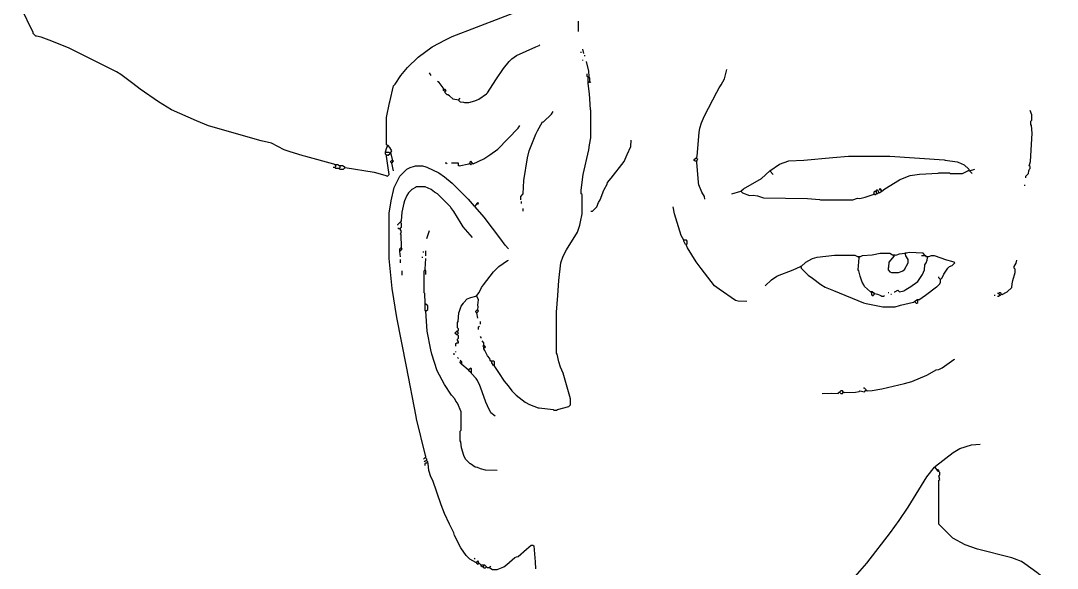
# Model space of a CAD drawing. Header units: millimetres. Extents: x 0.1 to 28.4, y 0.9 to 36.7.
# Drawn here: x 0.51 to 15.52, y 16.3 to 24.24 of the extents above; entities that cross this region are included whole.
import ezdxf

# ---------------------------------------------------------------- set-up
doc = ezdxf.new("R2010")
doc.units = ezdxf.units.MM

msp = doc.modelspace()

# ---------------------------------------------------------------- linework, layer by layer
for points in [[(5.8166, 22.4282), (5.8039, 22.4409), (5.8039, 22.8346), (5.846885, 23.049523), (5.849551, 23.064058), (5.9055, 23.2918), (5.927969, 23.319154), (6.010253, 23.441397), (6.1087, 23.5585), (6.2611, 23.7109), (6.466254, 23.860369), (6.65607, 23.96236), (6.75513, 24.00681), (8.16483, 24.55291)], [(5.0546, 22.1488), (5.040779, 22.157018), (4.634379, 22.271318), (4.598521, 22.280282), (4.39547, 22.34311), (4.31927, 22.36851), (4.139223, 22.461415), (3.988777, 22.496585), (3.226921, 22.712082), (3.04927, 22.78634), (2.69113, 22.94636), (2.499946, 23.060269), (2.237486, 23.244048), (2.131122, 23.326802), (1.95707, 23.45944), (1.894254, 23.497931), (1.41097, 23.73884), (1.20777, 23.84044), (1.00203, 23.92299), (0.91567, 23.95474), (0.799123, 23.998115), (0.73533, 24.01316), (0.7239, 24.0157), (0.6858, 24.0538), (0.68326, 24.06523), (0.50546, 24.43353)], [(8.5852, 24.0792), (8.5852, 24.2316)], [(6.8453, 23.0886), (6.8707, 23.0632), (6.920523, 23.058315), (6.9342, 23.0505), (6.9977, 23.0505), (7.08533, 23.07844), (7.13867, 23.09876), (7.2517, 23.1775), (7.2644, 23.1902), (7.388469, 23.382654), (7.496147, 23.543046), (7.5819, 23.6474), (7.62, 23.6855), (7.685978, 23.733202), (7.96417, 23.85949), (8.01243, 23.87854), (8.0264, 23.8887)], [(8.6233, 23.7744), (8.6233, 23.7871)], [(8.6614, 23.7617), (8.6487, 23.8252)], [(8.6741, 23.7236), (8.6741, 23.7363)], [(8.6487, 23.6601), (8.6487, 23.6728)], [(8.7376, 23.4315), (8.732266, 23.506938), (8.6995, 23.6474)], [(6.4516, 23.4442), (6.4262, 23.4823)], [(8.7249, 23.4188), (8.7122, 23.4315), (8.7122, 23.4696)], [(8.7376, 23.4188), (8.7376, 23.4315)], [(10.2997, 22.2631), (10.30224, 22.27453), (10.332651, 22.619558), (10.342949, 22.681342), (10.36701, 22.75713), (10.41019, 22.86127), (10.58926, 23.20417), (10.620248, 23.264114), (10.652252, 23.306786), (10.701215, 23.394377), (10.7315, 23.5331)], [(6.6294, 23.2537), (6.626302, 23.263922), (6.5659, 23.3426), (6.5405, 23.3553)], [(7.366, 19.2278), (7.426452, 19.136614), (7.508823, 19.014502), (7.566077, 18.945798), (7.62, 18.8722), (7.6835, 18.8087), (7.812454, 18.710031), (7.87527, 18.67281), (7.999879, 18.626418), (8.01422, 18.623925), (8.216042, 18.600351), (8.2296, 18.5928), (8.2677, 18.5928), (8.281521, 18.601018), (8.4455, 18.6436), (8.4709, 18.669), (8.4709, 18.7579), (8.36041, 19.12747), (8.32358, 19.21764), (8.297582, 19.292421), (8.275251, 19.404742), (8.2677, 19.4183), (8.2677, 20.0152), (8.287121, 20.256832), (8.299079, 20.472068), (8.32739, 20.72767), (8.36041, 20.82673), (8.410331, 20.914946), (8.56996, 21.17217), (8.605715, 21.273477), (8.615485, 21.322323), (8.636, 21.4376), (8.636, 21.717), (8.6233, 21.7297), (8.6233, 21.7805), (8.653585, 22.008123), (8.732266, 22.365462), (8.742934, 22.440138), (8.763, 22.5425), (8.763, 22.9362), (8.756299, 22.949216), (8.744301, 23.177184), (8.7249, 23.3299)], [(8.7376, 23.4188), (8.7249, 23.4188)], [(8.7249, 23.4061), (8.7249, 23.4188)], [(8.7249, 23.3553), (8.7249, 23.4061)], [(8.7249, 23.3426), (8.7249, 23.3553)], [(8.7376, 23.3426), (8.7249, 23.3426)], [(8.7249, 23.3299), (8.7249, 23.3426)], [(8.7503, 23.3553), (8.7503, 23.4061), (8.7376, 23.4188)], [(8.7376, 23.3426), (8.7503, 23.3553)], [(8.763, 23.3426), (8.7503, 23.3553)], [(6.6294, 23.241), (6.6294, 23.2537)], [(6.6421, 23.241), (6.6294, 23.241)], [(6.6294, 23.2283), (6.6294, 23.241)], [(6.6421, 23.2156), (6.6294, 23.2283)], [(6.6548, 23.2156), (6.6675, 23.2283), (6.6548, 23.241), (6.6421, 23.241)], [(6.6548, 23.2156), (6.6421, 23.2156)], [(6.6548, 23.2029), (6.6548, 23.2156)], [(6.8453, 23.0886), (6.7691, 23.1013), (6.715822, 23.149002), (6.69163, 23.16226), (6.6802, 23.1648), (6.6548, 23.1902), (6.6548, 23.2029)], [(6.8453, 23.0886), (6.8707, 23.114)], [(7.747, 21.6408), (7.747, 21.6916), (7.7851, 21.7297), (7.79103, 21.919829), (7.843715, 22.251377), (7.87019, 22.35327), (7.96544, 22.59203), (7.99084, 22.64283), (8.0645, 22.7711), (8.0772, 22.7711), (8.1915, 22.8854), (8.2169, 22.9235)], [(15.0622, 21.9583), (15.0622, 21.9837), (15.1003, 22.0218), (15.10919, 22.06117), (15.11681, 22.08403), (15.1257, 22.098), (15.1257, 22.1234), (15.113, 22.1361), (15.121218, 22.162621), (15.130182, 22.198479), (15.15745, 22.606), (15.145951, 22.719442), (15.1384, 22.733), (15.1384, 22.7838), (15.1511, 22.7965), (15.1511, 22.8727), (15.1257, 22.9362)], [(7.0612, 22.1615), (7.21487, 22.23516), (7.300214, 22.291548), (7.4168, 22.3774), (7.71144, 22.68093), (7.7343, 22.7203)], [(5.7912, 22.3393), (5.80771, 22.40153), (5.8166, 22.4155)], [(5.8293, 22.4282), (5.8166, 22.4282)], [(5.8166, 22.4155), (5.8166, 22.4282)], [(5.8674, 22.3266), (5.8801, 22.352), (5.84962, 22.40026), (5.8293, 22.4282)], [(8.763, 21.4757), (8.7884, 21.4757), (8.8519, 21.5392), (8.87476, 21.60397), (8.899769, 21.642754), (8.95096, 21.78177), (8.95604, 21.79193), (9.00049, 21.87067), (9.0043, 21.8948), (9.058031, 21.956346), (9.24814, 22.19833), (9.28751, 22.29993), (9.341729, 22.416184), (9.3472, 22.5044)], [(5.207, 22.1107), (5.624979, 22.042718), (5.77977, 21.99894), (5.8166, 21.9837), (5.842, 22.0091), (5.821749, 22.136958), (5.8039, 22.2758)], [(5.7912, 22.3266), (5.7912, 22.3393)], [(5.8039, 22.3266), (5.7912, 22.3266)], [(5.7912, 22.3139), (5.7912, 22.3266)], [(5.8039, 22.2885), (5.7912, 22.3012), (5.7912, 22.3139)], [(5.8547, 22.3139), (5.842, 22.3266), (5.8039, 22.3266)], [(5.8166, 22.2885), (5.8039, 22.2885)], [(5.8039, 22.2758), (5.8039, 22.2885)], [(5.8166, 22.2885), (5.8293, 22.2885), (5.8547, 22.3139)], [(5.8547, 22.3139), (5.8674, 22.3266)], [(5.8928, 22.225), (5.8674, 22.3266)], [(5.8928, 22.2123), (5.8928, 22.225)], [(10.287, 22.1996), (10.2743, 22.1996), (10.2616, 22.2123), (10.2616, 22.225), (10.287, 22.2504)], [(10.2997, 22.2504), (10.287, 22.2504)], [(10.2997, 22.2504), (10.2997, 22.2631)], [(10.2997, 22.2377), (10.2997, 22.2504)], [(10.2997, 22.2123), (10.3124, 22.225), (10.2997, 22.2377)], [(11.3538, 22.0599), (11.49477, 22.15896), (11.633532, 22.206321), (11.848768, 22.218279), (12.267718, 22.256181), (12.4968, 22.2758), (13.0937, 22.2758), (13.880618, 22.219219), (13.89442, 22.217876), (14.070742, 22.194451), (14.08557, 22.18944), (14.1732, 22.1488), (14.2367, 22.0853), (14.2367, 22.0726)], [(5.0546, 22.1107), (5.0292, 22.1107)], [(5.0673, 22.1488), (5.0546, 22.1488)], [(5.0546, 22.1107), (5.0673, 22.1234), (5.0673, 22.1361)], [(5.1181, 22.098), (5.0673, 22.098), (5.0546, 22.1107)], [(5.08, 22.1488), (5.0673, 22.1488)], [(5.0673, 22.1361), (5.0673, 22.1488)], [(5.1181, 22.1361), (5.1054, 22.1488), (5.08, 22.1488)], [(5.1308, 22.1361), (5.1181, 22.1361)], [(5.1181, 22.098), (5.1308, 22.1107), (5.1308, 22.1234)], [(5.1181, 22.098), (5.1308, 22.0853), (5.1816, 22.0853), (5.207, 22.1107)], [(5.1435, 22.1361), (5.1308, 22.1361)], [(5.1308, 22.1234), (5.1308, 22.1361)], [(5.207, 22.1107), (5.16763, 22.13229), (5.1435, 22.1361)], [(6.3754, 17.9197), (6.36651, 17.93367), (6.240182, 18.466921), (6.231218, 18.502779), (6.090851, 19.226942), (5.951415, 19.938023), (5.887329, 20.357416), (5.861742, 20.598834), (5.842, 20.7899), (5.842, 21.4503), (5.872549, 21.627242), (5.91439, 21.81987), (5.9944, 21.9837), (6.096, 22.0853), (6.14807, 22.10816), (6.209179, 22.127882), (6.223, 22.1361), (6.3246, 22.1361), (6.374279, 22.118918), (6.38937, 22.11324), (6.563614, 22.031452), (6.644054, 21.973931), (6.7564, 21.8821), (6.985, 21.6535), (7.0739, 21.5519)], [(5.8801, 22.1742), (5.8674, 22.1869), (5.8674, 22.1996), (5.8801, 22.2123)], [(5.8928, 22.2123), (5.8801, 22.2123)], [(5.8801, 22.1742), (5.9055, 22.1996), (5.8928, 22.2123)], [(5.9055, 22.0599), (5.8801, 22.1742)], [(6.6802, 22.1615), (6.6675, 22.1742), (6.6548, 22.1742)], [(6.8326, 22.1742), (6.7437, 22.1742)], [(6.8453, 22.1615), (6.8453, 22.1742), (6.8326, 22.1742)], [(6.8453, 22.1488), (6.8453, 22.1615)], [(6.858, 22.1361), (6.8453, 22.1361), (6.8453, 22.1488)], [(6.858, 22.1361), (6.9977, 22.1615)], [(7.0104, 22.1615), (6.9977, 22.1615)], [(7.0485, 22.1742), (7.0231, 22.1996), (7.0104, 22.1869), (7.0104, 22.1742)], [(7.0104, 22.1615), (7.0104, 22.1742)], [(7.0104, 22.1615), (7.0231, 22.1488), (7.0358, 22.1615)], [(7.0485, 22.1615), (7.0358, 22.1615)], [(7.0485, 22.1615), (7.0485, 22.1742)], [(7.0612, 22.1615), (7.0485, 22.1615)], [(10.2997, 22.1996), (10.287, 22.1996)], [(10.2997, 22.1996), (10.2997, 22.2123)], [(10.2997, 22.1869), (10.2997, 22.1996)], [(10.414, 21.6535), (10.409518, 21.690479), (10.37336, 21.75383), (10.329582, 21.857821), (10.320618, 21.893679), (10.2997, 22.1869)], [(14.2367, 22.0599), (14.2367, 22.0726)], [(14.2494, 22.0599), (14.3256, 22.0853)], [(10.9347, 21.7678), (10.975086, 21.802852), (11.236658, 21.948757), (11.3538, 22.0599)], [(11.4046, 22.0091), (11.3538, 22.0599)], [(12.9794, 21.7678), (13.019786, 21.802852), (13.23467, 21.93036), (13.24483, 21.93544), (13.34897, 21.97989), (13.386921, 21.991918), (13.525775, 22.015751), (13.791925, 22.027849), (13.8049, 22.0345), (13.9573, 22.0345), (13.97, 22.0218), (14.1478, 22.0218), (14.19733, 22.04974), (14.224, 22.0599)], [(14.2367, 22.0599), (14.224, 22.0599)], [(14.2494, 22.0599), (14.2367, 22.0599)], [(14.2875, 22.0218), (14.2494, 22.0599)], [(7.0485, 21.0947), (6.911953, 21.249903), (6.89864, 21.27377), (6.88594, 21.29917), (6.778702, 21.473222), (6.734098, 21.528978), (6.731, 21.5392), (6.5405, 21.7297), (6.500446, 21.752169), (6.449314, 21.790152), (6.3627, 21.8313), (6.2357, 21.8313), (6.22173, 21.82114), (6.1722, 21.7932), (6.1214, 21.7424), (6.098931, 21.702346), (6.062382, 21.626979), (6.053418, 21.591121), (6.025525, 21.46248), (6.014075, 21.33652), (6.0071, 21.3233)], [(12.9286, 21.7551), (12.9286, 21.7678), (12.9159, 21.7805), (12.9032, 21.7805), (12.8905, 21.7678)], [(12.954, 21.7805), (12.9413, 21.7932), (12.954, 21.8059), (12.9667, 21.7932)], [(12.9667, 21.7805), (12.954, 21.7805)], [(12.9667, 21.7805), (12.9667, 21.7932)], [(12.9794, 21.7678), (12.9667, 21.7805)], [(15.0495, 21.844), (15.0495, 21.8567)], [(10.8077, 21.7297), (10.9347, 21.7678)], [(10.9347, 21.7678), (10.962054, 21.745331), (11.0617, 21.7043), (11.113358, 21.709449), (11.175142, 21.699151), (11.265022, 21.672423), (11.899778, 21.659977), (12.077281, 21.647634), (12.0904, 21.6408), (12.5603, 21.6408), (12.6238, 21.6662), (12.6619, 21.65985), (12.73683, 21.68144), (12.8524, 21.717)], [(12.8651, 21.717), (12.8524, 21.717)], [(12.8651, 21.7297), (12.8651, 21.7551), (12.8778, 21.7678), (12.8905, 21.7678)], [(12.8651, 21.717), (12.8651, 21.7297)], [(12.8778, 21.717), (12.8651, 21.717)], [(12.8778, 21.717), (12.8905, 21.717), (12.9032, 21.7297)], [(12.9032, 21.7424), (12.9032, 21.7551), (12.8905, 21.7678)], [(12.9032, 21.7297), (12.9032, 21.7424)], [(12.9159, 21.7297), (12.9032, 21.7297)], [(12.9159, 21.7297), (12.9286, 21.7424)], [(12.9286, 21.7424), (12.9286, 21.7551)], [(12.9413, 21.7424), (12.9286, 21.7424)], [(12.9413, 21.7424), (12.9794, 21.7678)], [(7.0866, 21.5519), (7.0739, 21.5519)], [(7.0866, 21.5519), (7.112, 21.5773)], [(7.0866, 21.5392), (7.0866, 21.5519)], [(7.5692, 20.9296), (7.521498, 20.982878), (7.45744, 21.07057), (7.216648, 21.389086), (7.0866, 21.5392)], [(7.1247, 21.5773), (7.1374, 21.59), (7.1247, 21.6027), (7.112, 21.59)], [(7.112, 21.5773), (7.112, 21.59)], [(7.1247, 21.5773), (7.112, 21.5773)], [(7.7597, 21.59), (7.7597, 21.6154)], [(7.7851, 21.4757), (7.7851, 21.5138)], [(10.1092, 21.0566), (10.074031, 21.122054), (9.977315, 21.436623), (9.9568, 21.5392)], [(6.0071, 21.3106), (6.0071, 21.3233)], [(5.969, 21.2725), (5.969, 21.2852), (5.9944, 21.3106)], [(5.9944, 21.2217), (5.9817, 21.2217), (5.969, 21.2344)], [(6.0071, 21.3106), (5.9944, 21.3106)], [(6.0071, 21.2217), (5.9944, 21.2217)], [(6.0071, 21.2344), (6.0198, 21.2471), (6.0198, 21.2979), (6.0071, 21.3106)], [(6.0071, 21.2217), (6.0071, 21.2344)], [(6.0071, 21.209), (6.0071, 21.2217)], [(6.0198, 20.955), (6.0139, 21.132407), (6.0071, 21.1455), (6.0198, 21.1836), (6.0071, 21.209)], [(6.3881, 21.082), (6.4262, 21.1963)], [(10.1219, 21.0566), (10.1092, 21.0566)], [(10.1092, 21.0439), (10.1092, 21.0566)], [(10.1346, 20.9931), (10.1092, 21.0439)], [(10.1473, 20.9931), (10.16, 21.0058), (10.16, 21.0439), (10.1473, 21.0566), (10.1219, 21.0566)], [(5.9944, 20.9169), (5.9944, 20.9296), (6.0071, 20.9423)], [(5.9944, 20.9042), (5.9944, 20.9169)], [(6.0071, 20.9042), (5.9944, 20.9042)], [(5.9944, 20.8915), (5.9944, 20.9042)], [(6.0071, 20.8153), (5.9944, 20.8915)], [(6.0198, 20.9423), (6.0071, 20.9423)], [(6.0071, 20.9042), (6.0325, 20.9296), (6.0198, 20.9423)], [(6.0198, 20.9423), (6.0198, 20.955)], [(6.3373, 20.8788), (6.3373, 20.8915)], [(6.3754, 20.828), (6.3754, 20.9042)], [(10.1473, 20.9931), (10.1346, 20.9931)], [(10.1473, 20.9804), (10.1473, 20.9931)], [(11.0236, 20.1676), (10.89712, 20.173325), (10.85977, 20.18411), (10.619678, 20.348498), (10.5537, 20.3962), (10.360152, 20.647914), (10.290048, 20.741386), (10.16381, 20.94357), (10.1473, 20.9804)], [(13.6017, 20.8407), (13.5763, 20.8661), (13.3731, 20.8788), (13.335, 20.8661)], [(6.0071, 20.7264), (6.0071, 20.7772)], [(6.3246, 20.8026), (6.3246, 20.8153)], [(6.3627, 20.6248), (6.36524, 20.63623), (6.3754, 20.7899)], [(7.112, 20.2565), (7.147052, 20.296886), (7.178548, 20.368514), (7.210552, 20.411186), (7.3533, 20.5994), (7.4295, 20.6756), (7.55777, 20.76196), (7.5692, 20.7645)], [(11.811, 20.6756), (11.877102, 20.735977), (11.96467, 20.78736), (11.97483, 20.79244), (12.040458, 20.810151), (12.2936, 20.8407), (12.5857, 20.8407), (12.62507, 20.81784), (12.6365, 20.8153)], [(12.6492, 20.8153), (12.6365, 20.8153)], [(12.8143, 20.3073), (12.7254, 20.3835), (12.71524, 20.41017), (12.69238, 20.44954), (12.666785, 20.536877), (12.64666, 20.61083), (12.6365, 20.6248), (12.6492, 20.8026)], [(12.6619, 20.8153), (12.6492, 20.8153)], [(12.6492, 20.8026), (12.6492, 20.8153)], [(12.6619, 20.8153), (12.700482, 20.834919), (12.839218, 20.846481), (12.954, 20.8661), (13.0937, 20.8661), (13.13307, 20.84324), (13.1445, 20.8407)], [(13.1572, 20.828), (13.081, 20.7391), (13.075666, 20.663662), (13.0683, 20.6502), (13.0683, 20.6248), (13.0937, 20.5994), (13.1191, 20.5867), (13.2207, 20.5867), (13.27277, 20.60956), (13.2842, 20.6121), (13.3096, 20.6375), (13.332069, 20.677554), (13.33754, 20.68703), (13.3604, 20.7264), (13.3604, 20.7772), (13.32738, 20.83054), (13.3223, 20.8534)], [(13.1572, 20.8407), (13.1445, 20.8407)], [(13.1699, 20.8407), (13.1572, 20.8407)], [(13.1572, 20.828), (13.1572, 20.8407)], [(13.1572, 20.3073), (13.16863, 20.30984), (13.208, 20.3327), (13.2334, 20.3073), (13.2969, 20.32), (13.324254, 20.342469), (13.37437, 20.36826), (13.383846, 20.373731), (13.5001, 20.4597), (13.56614, 20.56003), (13.596366, 20.625562), (13.6017, 20.701), (13.62202, 20.72894), (13.635318, 20.765621), (13.6398, 20.8026)], [(13.1699, 20.8407), (13.19403, 20.84451), (13.234162, 20.860766), (13.3096, 20.8661)], [(13.3223, 20.8661), (13.3096, 20.8661)], [(13.335, 20.8661), (13.3223, 20.8661)], [(13.3223, 20.8534), (13.3223, 20.8661)], [(13.589, 20.828), (13.5509, 20.828)], [(13.6017, 20.828), (13.589, 20.828)], [(13.6017, 20.828), (13.6017, 20.8407)], [(13.6144, 20.828), (13.6017, 20.828)], [(13.6271, 20.8153), (13.6144, 20.828)], [(13.6398, 20.8153), (13.6271, 20.8153)], [(13.6525, 20.8153), (13.6398, 20.8153)], [(13.6398, 20.8026), (13.6398, 20.8153)], [(13.8303, 20.4851), (13.852769, 20.512454), (13.87856, 20.56257), (13.9319, 20.6502), (13.9573, 20.6756), (13.9954, 20.6883), (14.0335, 20.7264), (14.0208, 20.7391), (13.994279, 20.747318), (13.92047, 20.76831), (13.7414, 20.828), (13.6906, 20.828), (13.6525, 20.8153)], [(14.7193, 20.2692), (14.784754, 20.304369), (14.7955, 20.3073), (14.859, 20.3708), (14.866815, 20.422577), (14.876585, 20.471423), (14.9098, 20.5867), (14.9098, 20.6375), (14.8971, 20.6502), (14.8971, 20.6756), (14.92504, 20.72513), (14.9352, 20.7645)], [(6.0325, 20.5486), (6.0325, 20.6121)], [(6.3627, 20.1422), (6.356919, 20.281418), (6.35, 20.2946), (6.35, 20.6121), (6.3627, 20.6248)], [(6.3754, 20.5613), (6.3754, 20.6121), (6.3627, 20.6248)], [(11.2903, 20.3962), (11.381954, 20.481953), (11.45667, 20.53336), (11.466146, 20.538831), (11.69543, 20.62734), (11.7983, 20.6756)], [(11.811, 20.6756), (11.7983, 20.6756)], [(11.811, 20.6629), (11.811, 20.6756)], [(11.811, 20.6629), (11.811, 20.6502), (11.9126, 20.5486), (11.973498, 20.507377), (12.092686, 20.411948), (12.15517, 20.37334), (12.27963, 20.32889), (12.713821, 20.146682), (12.749679, 20.137718), (12.9921, 20.0914), (13.1699, 20.0914), (13.232423, 20.108985), (13.247221, 20.112318), (13.43533, 20.15871), (13.4493, 20.1676)], [(13.5128, 20.193), (13.612114, 20.259548), (13.768754, 20.380569), (13.7795, 20.3835), (13.8176, 20.4216), (13.825818, 20.448121), (13.8303, 20.4851)], [(13.8303, 20.4851), (13.8049, 20.5105), (13.8049, 20.5232)], [(12.827, 20.3073), (12.8143, 20.3073)], [(12.8397, 20.3073), (12.827, 20.3073)], [(12.827, 20.2946), (12.827, 20.3073)], [(12.827, 20.2946), (12.827, 20.2692), (12.8397, 20.2565), (12.8524, 20.2565), (12.8651, 20.2692)], [(12.8651, 20.2819), (12.8397, 20.3073)], [(12.8778, 20.2819), (12.8651, 20.2819)], [(12.8651, 20.2692), (12.8651, 20.2819)], [(12.8778, 20.2819), (12.91717, 20.27301), (12.96543, 20.25396), (12.9794, 20.2438), (13.0048, 20.2438), (13.0175, 20.2565)], [(13.081, 20.2946), (13.0683, 20.2946)], [(13.1191, 20.2692), (13.1064, 20.2692)], [(14.6685, 20.2819), (14.6558, 20.2819)], [(14.7066, 20.2819), (14.6939, 20.2946), (14.6812, 20.2946), (14.6685, 20.2819)], [(14.6812, 20.2692), (14.6685, 20.2819)], [(14.6812, 20.2565), (14.6812, 20.2692)], [(14.6939, 20.2565), (14.7066, 20.2692)], [(14.7066, 20.2692), (14.7066, 20.2819)], [(14.7193, 20.2692), (14.7066, 20.2692)], [(6.3627, 20.1295), (6.3627, 20.1422)], [(6.3754, 20.1295), (6.3627, 20.1295)], [(6.3627, 20.1168), (6.3627, 20.1295)], [(6.3754, 20.0279), (6.4008, 20.0533), (6.4008, 20.1041), (6.3754, 20.1295)], [(6.8326, 19.7358), (6.8453, 19.7485), (6.8453, 19.7739), (6.8326, 19.7866), (6.8326, 19.8628), (6.839575, 19.87602), (6.851025, 20.00198), (6.86054, 20.02663), (6.866218, 20.041721), (6.886448, 20.101814), (6.918452, 20.144486), (6.9215, 20.1549), (6.9723, 20.2057), (7.02437, 20.22729), (7.0993, 20.2438)], [(7.112, 20.2438), (7.0993, 20.2438)], [(7.112, 20.2438), (7.112, 20.2565)], [(7.1247, 20.0533), (7.129182, 20.090279), (7.1247, 20.1168), (7.1374, 20.193), (7.112, 20.2438)], [(13.4493, 20.1676), (13.4874, 20.193)], [(13.4493, 20.1676), (13.4747, 20.1422), (13.4874, 20.1422), (13.5001, 20.1549), (13.5001, 20.1803)], [(13.5001, 20.193), (13.4874, 20.193)], [(13.5128, 20.193), (13.5001, 20.193)], [(13.5001, 20.1803), (13.5001, 20.193)], [(14.6177, 20.2565), (14.605, 20.2565)], [(14.6558, 20.2438), (14.6685, 20.2438), (14.6812, 20.2565)], [(14.6939, 20.2565), (14.6812, 20.2565)], [(6.3754, 20.0279), (6.3627, 20.0406), (6.3627, 20.1168)], [(7.4041, 17.7165), (7.238023, 17.724315), (7.16407, 17.74444), (7.123579, 17.762818), (7.0866, 17.7673), (7.021146, 17.815169), (7.0104, 17.8181), (6.9469, 17.8816), (6.92404, 17.93367), (6.888871, 18.047384), (6.877929, 18.134916), (6.8707, 18.1483), (6.8707, 18.288), (6.8834, 18.3007), (6.8834, 18.5674), (6.829669, 18.692446), (6.810131, 18.721754), (6.791402, 18.755422), (6.746798, 18.811178), (6.645031, 18.963054), (6.53796, 19.16303), (6.459818, 19.404479), (6.446715, 19.468123), (6.393881, 19.736282), (6.3754, 20.0279)], [(7.112, 20.0025), (7.0993, 20.0152), (7.0993, 20.0279), (7.112, 20.0406)], [(7.1247, 20.0406), (7.112, 20.0406)], [(7.112, 20.0025), (7.1374, 20.0279), (7.1247, 20.0406)], [(7.1247, 19.9263), (7.112, 20.0025)], [(7.1247, 20.0406), (7.1247, 20.0533)], [(7.1628, 19.8374), (7.1628, 19.8755)], [(6.8199, 19.685), (6.7945, 19.7104), (6.8199, 19.7358)], [(6.8326, 19.7358), (6.8199, 19.7358)], [(6.8326, 19.685), (6.8199, 19.685)], [(6.8326, 19.7231), (6.8326, 19.7358)], [(6.8326, 19.6977), (6.8453, 19.7104), (6.8326, 19.7231)], [(6.8326, 19.685), (6.8326, 19.6977)], [(6.8453, 19.5834), (6.8326, 19.6088), (6.8326, 19.6215), (6.8453, 19.6342), (6.8453, 19.6723), (6.8326, 19.685)], [(7.1374, 19.7612), (7.1374, 19.7993), (7.1501, 19.812)], [(6.8072, 19.5199), (6.8072, 19.558), (6.8199, 19.5707), (6.8326, 19.5707)], [(6.8326, 19.5707), (6.8453, 19.5707), (6.8453, 19.5834)], [(7.1755, 19.6342), (7.1755, 19.6469), (7.1628, 19.6596)], [(7.2136, 19.5326), (7.2136, 19.5707), (7.1882, 19.5961)], [(7.2136, 19.5072), (7.2009, 19.5199), (7.2136, 19.5326)], [(7.2263, 19.5199), (7.2136, 19.5326)], [(7.2136, 19.5072), (7.2263, 19.5199)], [(7.2263, 19.4945), (7.239, 19.5072), (7.2263, 19.5199)], [(6.7818, 19.3929), (6.7818, 19.4183)], [(6.8072, 19.431), (6.8072, 19.4437)], [(7.2136, 19.4945), (7.2136, 19.5072)], [(7.2263, 19.4945), (7.2136, 19.4945)], [(7.2136, 19.4818), (7.2136, 19.4945)], [(7.3152, 19.304), (7.30631, 19.31797), (7.3025, 19.3421), (7.267448, 19.382486), (7.229231, 19.458354), (7.2136, 19.4818)], [(6.8453, 19.3421), (6.8326, 19.3548)], [(6.8834, 19.304), (6.8707, 19.3167)], [(6.8834, 19.2659), (6.8707, 19.2786), (6.8707, 19.2913), (6.8834, 19.304)], [(6.8961, 19.2786), (6.8961, 19.2913), (6.8834, 19.304)], [(6.8961, 19.2659), (6.8834, 19.2659)], [(6.8961, 19.2659), (6.8961, 19.2786)], [(6.8961, 19.2532), (6.8961, 19.2659)], [(6.985, 19.177), (6.8961, 19.2532)], [(7.3279, 19.304), (7.3152, 19.304)], [(7.3406, 19.304), (7.3279, 19.304)], [(7.3279, 19.2913), (7.3279, 19.304)], [(7.3533, 19.2405), (7.33044, 19.27987), (7.3279, 19.2913)], [(7.366, 19.2532), (7.366, 19.2913), (7.3533, 19.304), (7.3406, 19.304)], [(7.366, 19.2405), (7.3533, 19.2405)], [(7.366, 19.2405), (7.366, 19.2532)], [(7.366, 19.2278), (7.366, 19.2405)], [(12.7635, 18.8722), (12.838938, 18.877534), (12.978638, 18.902934), (13.308623, 18.978685), (13.41247, 19.00809), (13.62837, 19.09826), (13.637846, 19.103731), (13.7668, 19.177), (13.803779, 19.181482), (13.853746, 19.205331), (14.02207, 19.32686), (14.0335, 19.3294)], [(6.9977, 19.177), (6.985, 19.177)], [(7.0358, 19.1516), (7.0358, 19.1897), (7.0231, 19.2024), (6.9977, 19.177)], [(6.9977, 19.1643), (6.9977, 19.177)], [(7.0231, 19.1389), (6.9977, 19.1643)], [(7.0358, 19.1389), (7.0231, 19.1389)], [(7.0358, 19.1389), (7.0358, 19.1516)], [(7.0358, 19.1262), (7.0358, 19.1389)], [(7.3787, 18.5039), (7.3152, 18.5547), (7.26821, 18.65757), (7.241931, 18.709054), (7.16534, 18.92427), (7.15391, 18.94967), (7.121769, 19.022646), (7.102231, 19.051954), (7.0358, 19.1262)], [(12.1158, 18.8341), (12.255018, 18.839881), (12.3444, 18.8341), (12.3571, 18.8468)], [(12.3698, 18.8468), (12.3571, 18.8468)], [(12.4206, 18.8595), (12.4079, 18.8722), (12.3825, 18.8722), (12.3698, 18.8595)], [(12.3698, 18.8468), (12.3698, 18.8595)], [(12.3698, 18.8468), (12.3825, 18.8341), (12.4079, 18.8341), (12.4206, 18.8468)], [(12.4206, 18.8468), (12.4206, 18.8595)], [(12.4333, 18.8468), (12.4206, 18.8468)], [(12.4333, 18.8468), (12.597981, 18.852666), (12.648079, 18.863982), (12.6619, 18.8722), (12.7254, 18.8595), (12.7381, 18.8722)], [(12.7508, 18.8849), (12.7254, 18.9103), (12.7127, 18.9103)], [(12.7508, 18.8722), (12.7381, 18.8722)], [(12.7508, 18.8722), (12.7508, 18.8849)], [(12.7635, 18.8722), (12.7508, 18.8722)], [(13.7541, 17.78), (14.010054, 17.980269), (14.10843, 18.03654), (14.27532, 18.091775), (14.4018, 18.0975)], [(6.3373, 17.8816), (6.3627, 17.907)], [(6.3754, 17.907), (6.3627, 17.907)], [(6.3754, 17.907), (6.3754, 17.9197)], [(6.3754, 17.8943), (6.3754, 17.907)], [(6.3881, 17.8689), (6.3881, 17.8816), (6.3754, 17.8943)], [(6.3881, 17.8562), (6.3881, 17.8689)], [(6.35, 17.8435), (6.3627, 17.8562), (6.3754, 17.8562)], [(6.3627, 17.7927), (6.3627, 17.8181), (6.3754, 17.8308), (6.3881, 17.8308)], [(6.3881, 17.8562), (6.3754, 17.8562)], [(6.4008, 17.8435), (6.3881, 17.8562)], [(6.4008, 17.8308), (6.3881, 17.8308)], [(6.4008, 17.8308), (6.4008, 17.8435)], [(7.0993, 16.383), (7.0104, 16.4338), (6.9596, 16.4846), (6.88086, 16.59763), (6.786282, 16.777821), (6.777318, 16.813679), (6.71576, 16.94053), (6.64591, 17.09547), (6.59511, 17.22247), (6.474069, 17.574846), (6.44779, 17.62633), (6.419076, 17.71712), (6.407924, 17.81748), (6.4008, 17.8308)], [(12.4968, 16.0401), (12.50696, 16.07947), (12.658762, 16.258689), (12.760347, 16.373103), (13.103352, 16.817086), (13.230352, 16.994886), (13.35786, 17.18437), (13.39596, 17.24787), (13.630148, 17.625314), (13.7414, 17.7673)], [(13.7541, 17.7673), (13.7414, 17.7673)], [(13.7541, 17.7673), (13.7541, 17.78)], [(13.7541, 17.7546), (13.7541, 17.7673)], [(13.7795, 17.7292), (13.7541, 17.7546)], [(13.7922, 17.7292), (13.7795, 17.7292)], [(13.7795, 17.7165), (13.7795, 17.7292)], [(13.7922, 17.7038), (13.7795, 17.7165)], [(13.8049, 17.7165), (13.7922, 17.7292)], [(13.8049, 17.7038), (13.8049, 17.7165)], [(13.8049, 17.7038), (13.7922, 17.7038)], [(15.5194, 16.0274), (15.50797, 16.02994), (15.293402, 16.182923), (15.224698, 16.240177), (15.047546, 16.367369), (14.99997, 16.39824), (14.89837, 16.43761), (14.86027, 16.45031), (14.36497, 16.57731), (14.18717, 16.64081), (14.0081, 16.7386), (13.8049, 16.9418), (13.8049, 17.5768), (13.8176, 17.5895), (13.8049, 17.6403), (13.8176, 17.653), (13.8176, 17.6911), (13.8049, 17.7038)], [(7.3025, 16.3068), (7.3406, 16.2814), (7.4041, 16.2814), (7.503414, 16.322548), (7.546086, 16.354552), (7.660903, 16.456047), (7.68477, 16.46809), (7.7089, 16.4719), (7.833298, 16.576623), (7.8994, 16.637), (7.9248, 16.637), (7.9375, 16.6243), (7.957324, 16.39508), (7.9629, 16.2941)], [(7.0866, 16.4338), (7.0739, 16.4465)], [(7.112, 16.383), (7.0993, 16.383)], [(7.1374, 16.383), (7.1374, 16.3957), (7.1247, 16.4084), (7.112, 16.3957)], [(7.112, 16.383), (7.112, 16.3957)], [(7.112, 16.3703), (7.112, 16.383)], [(7.112, 16.3703), (7.1247, 16.3576), (7.1374, 16.3703)], [(7.1374, 16.3703), (7.1374, 16.383)], [(7.1501, 16.3703), (7.1374, 16.3703)], [(7.1755, 16.3449), (7.1501, 16.3703)], [(7.1882, 16.3449), (7.1755, 16.3449)], [(7.1755, 16.3322), (7.1755, 16.3449)], [(7.2009, 16.3195), (7.1882, 16.3195), (7.1755, 16.3322)], [(7.2009, 16.3449), (7.1882, 16.3449)], [(7.2136, 16.3449), (7.2009, 16.3449)], [(7.2009, 16.3195), (7.2136, 16.3322)], [(7.2009, 16.3195), (7.2136, 16.3068), (7.239, 16.3068), (7.2517, 16.3195)], [(7.2263, 16.3449), (7.2136, 16.3449)], [(7.2136, 16.3322), (7.2136, 16.3449)], [(7.2517, 16.3195), (7.2263, 16.3449)], [(7.2898, 16.3068), (7.2644, 16.3068), (7.2517, 16.3195)], [(7.3025, 16.3068), (7.2898, 16.3068)], [(7.3025, 16.3195), (7.3152, 16.3322)], [(7.3025, 16.3068), (7.3025, 16.3195)]]:
    msp.add_lwpolyline(points)

doc.saveas('drawing.dxf')
